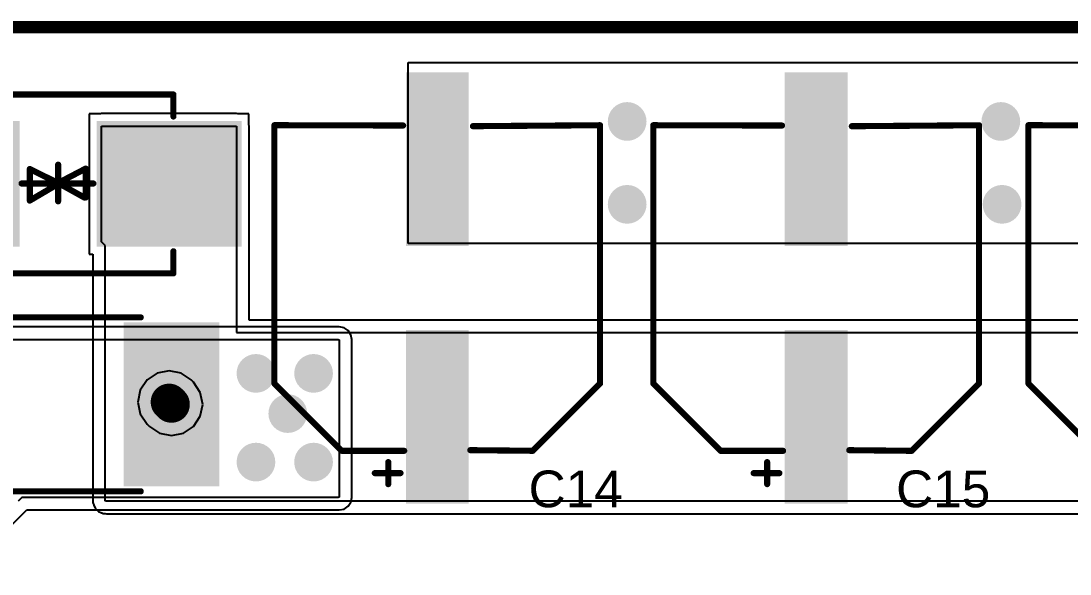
# Model space of a CAD drawing. Header units: inches. Extents: x -0.24 to 5.71, y -0.19 to 1.19.
# Drawn here: x 0.795 to 1.651, y 0.742 to 1.193 of the extents above; entities that cross this region are included whole.
import ezdxf

# ---------------------------------------------------------------- set-up
doc = ezdxf.new("R2010")
doc.units = ezdxf.units.IN
doc.header["$MEASUREMENT"] = 0
for name, color, linetype in [('Board Outline', 216, 'Continuous'), ('Bottom Layer', 5, 'Continuous'), ('Bottom Solder', 6, 'Continuous'), ('Top Layer', 1, 'Continuous'), ('Top Overlay', 2, 'Continuous'), ('Top Paste', 8, 'Continuous'), ('Top Solder', 216, 'Continuous'), ('Via Holes', 16, 'Continuous')]:
    doc.layers.add(name, color=color, linetype=linetype)
doc.styles.add('Arial', font='', dxfattribs={"height": 0.2})
doc.styles.get('Arial').set_extended_font_data('Arial')

# ---------------------------------------------------------------- blocks, each defined once
blk = doc.blocks.new('189RV0019_3')
at = {"layer": 'Top Layer'}
for points in [[(-0.17402, 0.02362), (-0.03622, 0.02362), (-0.03622, -0.02362), (-0.17402, -0.02362)], [(0.03622, 0.02362), (0.17402, 0.02362), (0.17402, -0.02362), (0.03622, -0.02362)]]:
    blk.add_hatch(color=1, dxfattribs=at).paths.add_polyline_path(points)
at = {"layer": 'Top Paste'}
for points in [[(-0.17402, 0.02362), (-0.03622, 0.02362), (-0.03622, -0.02362), (-0.17402, -0.02362)], [(0.03622, 0.02362), (0.17402, 0.02362), (0.17402, -0.02362), (0.03622, -0.02362)]]:
    blk.add_hatch(color=8, dxfattribs=at).paths.add_polyline_path(points)
at = {"layer": 'Top Solder'}
for points in [[(-0.17602, 0.02562), (-0.03422, 0.02562), (-0.03422, -0.02562), (-0.17602, -0.02562)], [(0.03422, 0.02562), (0.17602, 0.02562), (0.17602, -0.02562), (0.03422, -0.02562)]]:
    blk.add_hatch(color=216, dxfattribs=at).paths.add_polyline_path(points)
at = {"layer": 'Top Overlay'}
for points in [[(-0.07795, 0.13292, 0.005, 0.005, 0), (-0.13292, 0.07795, 0.005, 0.005, 0)], [(-0.07795, 0.13292, 0.005, 0.005, 0), (0.13292, 0.13292, 0.005, 0.005, 0)], [(0.13292, 0.13292, 0.005, 0.005, 0), (0.13266, 0.02786, 0.005, 0.005, 0)], [(-0.13292, 0.07795, 0.005, 0.005, 0), (-0.13292, 0.027, 0.005, 0.005, 0)], [(-0.15112, 0.051, 0.005, 0.005, 0), (-0.15112, 0.03, 0.005, 0.005, 0)], [(-0.16012, 0.04, 0.005, 0.005, 0), (-0.14212, 0.04, 0.005, 0.005, 0)], [(-0.13237, -0.027, 0.005, 0.005, 0), (-0.1329, -0.078, 0.005, 0.005, 0)], [(0.13211, -0.0291, 0.005, 0.005, 0), (0.1329, -0.1329, 0.005, 0.005, 0)], [(-0.1329, -0.078, 0.005, 0.005, 0), (-0.078, -0.1329, 0.005, 0.005, 0)], [(-0.078, -0.1329, 0.005, 0.005, 0), (0.1329, -0.1329, 0.005, 0.005, 0)]]:
    blk.add_lwpolyline(points, format="xyseb", dxfattribs=at)
for points in [[(-0.0792, 0.13292, 0.0025, 0.0025, 1), (-0.0767, 0.13292, 0.0025, 0.0025, 1)], [(-0.0792, 0.13292, 0.0025, 0.0025, 1), (-0.0767, 0.13292, 0.0025, 0.0025, 1)], [(0.13167, 0.13292, 0.0025, 0.0025, 1), (0.13417, 0.13292, 0.0025, 0.0025, 1)], [(0.13167, 0.13292, 0.0025, 0.0025, 1), (0.13417, 0.13292, 0.0025, 0.0025, 1)], [(-0.13417, 0.07795, 0.0025, 0.0025, 1), (-0.13167, 0.07795, 0.0025, 0.0025, 1)], [(-0.13417, 0.07795, 0.0025, 0.0025, 1), (-0.13167, 0.07795, 0.0025, 0.0025, 1)], [(-0.15237, 0.051, 0.0025, 0.0025, 1), (-0.14987, 0.051, 0.0025, 0.0025, 1)], [(-0.16137, 0.04, 0.0025, 0.0025, 1), (-0.15887, 0.04, 0.0025, 0.0025, 1)], [(-0.14337, 0.04, 0.0025, 0.0025, 1), (-0.14087, 0.04, 0.0025, 0.0025, 1)], [(-0.15237, 0.03, 0.0025, 0.0025, 1), (-0.14987, 0.03, 0.0025, 0.0025, 1)], [(-0.13417, 0.027, 0.0025, 0.0025, 1), (-0.13167, 0.027, 0.0025, 0.0025, 1)], [(0.13141, 0.02786, 0.0025, 0.0025, 1), (0.13391, 0.02786, 0.0025, 0.0025, 1)], [(-0.13362, -0.027, 0.0025, 0.0025, 1), (-0.13112, -0.027, 0.0025, 0.0025, 1)], [(0.13086, -0.0291, 0.0025, 0.0025, 1), (0.13336, -0.0291, 0.0025, 0.0025, 1)], [(-0.13415, -0.078, 0.0025, 0.0025, 1), (-0.13165, -0.078, 0.0025, 0.0025, 1)], [(-0.13415, -0.078, 0.0025, 0.0025, 1), (-0.13165, -0.078, 0.0025, 0.0025, 1)], [(-0.07925, -0.1329, 0.0025, 0.0025, 1), (-0.07675, -0.1329, 0.0025, 0.0025, 1)], [(-0.07925, -0.1329, 0.0025, 0.0025, 1), (-0.07675, -0.1329, 0.0025, 0.0025, 1)], [(0.13165, -0.1329, 0.0025, 0.0025, 1), (0.13415, -0.1329, 0.0025, 0.0025, 1)], [(0.13165, -0.1329, 0.0025, 0.0025, 1), (0.13415, -0.1329, 0.0025, 0.0025, 1)]]:
    blk.add_lwpolyline(points, format="xyseb", close=True, dxfattribs=at)
blk = doc.blocks.new('189RV0019_6')
at = {"layer": 'Top Layer'}
for points in [[(-0.17402, 0.02362), (-0.03622, 0.02362), (-0.03622, -0.02362), (-0.17402, -0.02362)], [(0.03622, 0.02362), (0.17402, 0.02362), (0.17402, -0.02362), (0.03622, -0.02362)]]:
    blk.add_hatch(color=1, dxfattribs=at).paths.add_polyline_path(points)
at = {"layer": 'Top Paste'}
for points in [[(-0.17402, 0.02362), (-0.03622, 0.02362), (-0.03622, -0.02362), (-0.17402, -0.02362)], [(0.03622, 0.02362), (0.17402, 0.02362), (0.17402, -0.02362), (0.03622, -0.02362)]]:
    blk.add_hatch(color=8, dxfattribs=at).paths.add_polyline_path(points)
at = {"layer": 'Top Solder'}
for points in [[(-0.17602, 0.02562), (-0.03422, 0.02562), (-0.03422, -0.02562), (-0.17602, -0.02562)], [(0.03422, 0.02562), (0.17602, 0.02562), (0.17602, -0.02562), (0.03422, -0.02562)]]:
    blk.add_hatch(color=216, dxfattribs=at).paths.add_polyline_path(points)
at = {"layer": 'Top Overlay'}
for points in [[(-0.07795, 0.13292, 0.005, 0.005, 0), (-0.13292, 0.07795, 0.005, 0.005, 0)], [(-0.07795, 0.13292, 0.005, 0.005, 0), (0.13292, 0.13292, 0.005, 0.005, 0)], [(0.13292, 0.13292, 0.005, 0.005, 0), (0.13266, 0.02786, 0.005, 0.005, 0)], [(-0.13292, 0.07795, 0.005, 0.005, 0), (-0.13292, 0.027, 0.005, 0.005, 0)], [(-0.15112, 0.051, 0.005, 0.005, 0), (-0.15112, 0.03, 0.005, 0.005, 0)], [(-0.16012, 0.04, 0.005, 0.005, 0), (-0.14212, 0.04, 0.005, 0.005, 0)], [(-0.13237, -0.027, 0.005, 0.005, 0), (-0.1329, -0.078, 0.005, 0.005, 0)], [(0.13211, -0.0291, 0.005, 0.005, 0), (0.1329, -0.1329, 0.005, 0.005, 0)], [(-0.1329, -0.078, 0.005, 0.005, 0), (-0.078, -0.1329, 0.005, 0.005, 0)], [(-0.078, -0.1329, 0.005, 0.005, 0), (0.1329, -0.1329, 0.005, 0.005, 0)]]:
    blk.add_lwpolyline(points, format="xyseb", dxfattribs=at)
for points in [[(-0.0792, 0.13292, 0.0025, 0.0025, 1), (-0.0767, 0.13292, 0.0025, 0.0025, 1)], [(-0.0792, 0.13292, 0.0025, 0.0025, 1), (-0.0767, 0.13292, 0.0025, 0.0025, 1)], [(0.13167, 0.13292, 0.0025, 0.0025, 1), (0.13417, 0.13292, 0.0025, 0.0025, 1)], [(0.13167, 0.13292, 0.0025, 0.0025, 1), (0.13417, 0.13292, 0.0025, 0.0025, 1)], [(-0.13417, 0.07795, 0.0025, 0.0025, 1), (-0.13167, 0.07795, 0.0025, 0.0025, 1)], [(-0.13417, 0.07795, 0.0025, 0.0025, 1), (-0.13167, 0.07795, 0.0025, 0.0025, 1)], [(-0.15237, 0.051, 0.0025, 0.0025, 1), (-0.14987, 0.051, 0.0025, 0.0025, 1)], [(-0.16137, 0.04, 0.0025, 0.0025, 1), (-0.15887, 0.04, 0.0025, 0.0025, 1)], [(-0.14337, 0.04, 0.0025, 0.0025, 1), (-0.14087, 0.04, 0.0025, 0.0025, 1)], [(-0.15237, 0.03, 0.0025, 0.0025, 1), (-0.14987, 0.03, 0.0025, 0.0025, 1)], [(-0.13417, 0.027, 0.0025, 0.0025, 1), (-0.13167, 0.027, 0.0025, 0.0025, 1)], [(0.13141, 0.02786, 0.0025, 0.0025, 1), (0.13391, 0.02786, 0.0025, 0.0025, 1)], [(-0.13362, -0.027, 0.0025, 0.0025, 1), (-0.13112, -0.027, 0.0025, 0.0025, 1)], [(0.13086, -0.0291, 0.0025, 0.0025, 1), (0.13336, -0.0291, 0.0025, 0.0025, 1)], [(-0.13415, -0.078, 0.0025, 0.0025, 1), (-0.13165, -0.078, 0.0025, 0.0025, 1)], [(-0.13415, -0.078, 0.0025, 0.0025, 1), (-0.13165, -0.078, 0.0025, 0.0025, 1)], [(-0.07925, -0.1329, 0.0025, 0.0025, 1), (-0.07675, -0.1329, 0.0025, 0.0025, 1)], [(-0.07925, -0.1329, 0.0025, 0.0025, 1), (-0.07675, -0.1329, 0.0025, 0.0025, 1)], [(0.13165, -0.1329, 0.0025, 0.0025, 1), (0.13415, -0.1329, 0.0025, 0.0025, 1)], [(0.13165, -0.1329, 0.0025, 0.0025, 1), (0.13415, -0.1329, 0.0025, 0.0025, 1)]]:
    blk.add_lwpolyline(points, format="xyseb", close=True, dxfattribs=at)
blk = doc.blocks.new('189RV0019_7')
at = {"layer": 'Top Layer'}
for points in [[(-0.17402, 0.02362), (-0.03622, 0.02362), (-0.03622, -0.02362), (-0.17402, -0.02362)], [(0.03622, 0.02362), (0.17402, 0.02362), (0.17402, -0.02362), (0.03622, -0.02362)]]:
    blk.add_hatch(color=1, dxfattribs=at).paths.add_polyline_path(points)
at = {"layer": 'Top Paste'}
for points in [[(-0.17402, 0.02362), (-0.03622, 0.02362), (-0.03622, -0.02362), (-0.17402, -0.02362)], [(0.03622, 0.02362), (0.17402, 0.02362), (0.17402, -0.02362), (0.03622, -0.02362)]]:
    blk.add_hatch(color=8, dxfattribs=at).paths.add_polyline_path(points)
at = {"layer": 'Top Solder'}
for points in [[(-0.17602, 0.02562), (-0.03422, 0.02562), (-0.03422, -0.02562), (-0.17602, -0.02562)], [(0.03422, 0.02562), (0.17602, 0.02562), (0.17602, -0.02562), (0.03422, -0.02562)]]:
    blk.add_hatch(color=216, dxfattribs=at).paths.add_polyline_path(points)
at = {"layer": 'Top Overlay'}
for points in [[(-0.07795, 0.13292, 0.005, 0.005, 0), (-0.13292, 0.07795, 0.005, 0.005, 0)], [(-0.07795, 0.13292, 0.005, 0.005, 0), (0.13292, 0.13292, 0.005, 0.005, 0)], [(0.13292, 0.13292, 0.005, 0.005, 0), (0.13266, 0.02786, 0.005, 0.005, 0)], [(-0.13292, 0.07795, 0.005, 0.005, 0), (-0.13292, 0.027, 0.005, 0.005, 0)], [(-0.15112, 0.051, 0.005, 0.005, 0), (-0.15112, 0.03, 0.005, 0.005, 0)], [(-0.16012, 0.04, 0.005, 0.005, 0), (-0.14212, 0.04, 0.005, 0.005, 0)], [(-0.13237, -0.027, 0.005, 0.005, 0), (-0.1329, -0.078, 0.005, 0.005, 0)], [(0.13211, -0.0291, 0.005, 0.005, 0), (0.1329, -0.1329, 0.005, 0.005, 0)], [(-0.1329, -0.078, 0.005, 0.005, 0), (-0.078, -0.1329, 0.005, 0.005, 0)], [(-0.078, -0.1329, 0.005, 0.005, 0), (0.1329, -0.1329, 0.005, 0.005, 0)]]:
    blk.add_lwpolyline(points, format="xyseb", dxfattribs=at)
for points in [[(-0.0792, 0.13292, 0.0025, 0.0025, 1), (-0.0767, 0.13292, 0.0025, 0.0025, 1)], [(-0.0792, 0.13292, 0.0025, 0.0025, 1), (-0.0767, 0.13292, 0.0025, 0.0025, 1)], [(0.13167, 0.13292, 0.0025, 0.0025, 1), (0.13417, 0.13292, 0.0025, 0.0025, 1)], [(0.13167, 0.13292, 0.0025, 0.0025, 1), (0.13417, 0.13292, 0.0025, 0.0025, 1)], [(-0.13417, 0.07795, 0.0025, 0.0025, 1), (-0.13167, 0.07795, 0.0025, 0.0025, 1)], [(-0.13417, 0.07795, 0.0025, 0.0025, 1), (-0.13167, 0.07795, 0.0025, 0.0025, 1)], [(-0.15237, 0.051, 0.0025, 0.0025, 1), (-0.14987, 0.051, 0.0025, 0.0025, 1)], [(-0.16137, 0.04, 0.0025, 0.0025, 1), (-0.15887, 0.04, 0.0025, 0.0025, 1)], [(-0.14337, 0.04, 0.0025, 0.0025, 1), (-0.14087, 0.04, 0.0025, 0.0025, 1)], [(-0.15237, 0.03, 0.0025, 0.0025, 1), (-0.14987, 0.03, 0.0025, 0.0025, 1)], [(-0.13417, 0.027, 0.0025, 0.0025, 1), (-0.13167, 0.027, 0.0025, 0.0025, 1)], [(0.13141, 0.02786, 0.0025, 0.0025, 1), (0.13391, 0.02786, 0.0025, 0.0025, 1)], [(-0.13362, -0.027, 0.0025, 0.0025, 1), (-0.13112, -0.027, 0.0025, 0.0025, 1)], [(0.13086, -0.0291, 0.0025, 0.0025, 1), (0.13336, -0.0291, 0.0025, 0.0025, 1)], [(-0.13415, -0.078, 0.0025, 0.0025, 1), (-0.13165, -0.078, 0.0025, 0.0025, 1)], [(-0.13415, -0.078, 0.0025, 0.0025, 1), (-0.13165, -0.078, 0.0025, 0.0025, 1)], [(-0.07925, -0.1329, 0.0025, 0.0025, 1), (-0.07675, -0.1329, 0.0025, 0.0025, 1)], [(-0.07925, -0.1329, 0.0025, 0.0025, 1), (-0.07675, -0.1329, 0.0025, 0.0025, 1)], [(0.13165, -0.1329, 0.0025, 0.0025, 1), (0.13415, -0.1329, 0.0025, 0.0025, 1)], [(0.13165, -0.1329, 0.0025, 0.0025, 1), (0.13415, -0.1329, 0.0025, 0.0025, 1)]]:
    blk.add_lwpolyline(points, format="xyseb", close=True, dxfattribs=at)
blk = doc.blocks.new('F____1812__53')
at = {"layer": 'Top Layer'}
for points in [[(-0.13307, 0.06299), (-0.06299, 0.06299), (-0.06299, -0.06299), (-0.13307, -0.06299)], [(0.06299, 0.06299), (0.13307, 0.06299), (0.13307, -0.06299), (0.06299, -0.06299)]]:
    blk.add_hatch(color=1, dxfattribs=at).paths.add_polyline_path(points)
at = {"layer": 'Top Paste'}
for points in [[(-0.13307, 0.06299), (-0.06299, 0.06299), (-0.06299, -0.06299), (-0.13307, -0.06299)], [(0.06299, 0.06299), (0.13307, 0.06299), (0.13307, -0.06299), (0.06299, -0.06299)]]:
    blk.add_hatch(color=8, dxfattribs=at).paths.add_polyline_path(points)
at = {"layer": 'Top Solder'}
for points in [[(-0.13707, 0.06699), (-0.05899, 0.06699), (-0.05899, -0.06699), (-0.13707, -0.06699)], [(0.05899, 0.06699), (0.13707, 0.06699), (0.13707, -0.06699), (0.05899, -0.06699)]]:
    blk.add_hatch(color=216, dxfattribs=at).paths.add_polyline_path(points)
at = {"layer": 'Top Overlay'}
for points in [[(-0.069, 0.071, 0.005, 0.005, 0), (0.073, 0.071, 0.005, 0.005, 0)], [(-0.069, -0.071, 0.005, 0.005, 0), (0.073, -0.071, 0.005, 0.005, 0)]]:
    blk.add_lwpolyline(points, format="xyseb", dxfattribs=at)
for points in [[(-0.07025, 0.071, 0.0025, 0.0025, 1), (-0.06775, 0.071, 0.0025, 0.0025, 1)], [(0.07175, 0.071, 0.0025, 0.0025, 1), (0.07425, 0.071, 0.0025, 0.0025, 1)], [(-0.07025, -0.071, 0.0025, 0.0025, 1), (-0.06775, -0.071, 0.0025, 0.0025, 1)], [(0.07175, -0.071, 0.0025, 0.0025, 1), (0.07425, -0.071, 0.0025, 0.0025, 1)]]:
    blk.add_lwpolyline(points, format="xyseb", close=True, dxfattribs=at)
blk = doc.blocks.new('SMB_B__D___________54')
at = {"layer": 'Top Layer'}
for points in [[(-0.14567, -0.04724), (-0.14567, 0.04724), (-0.03543, 0.04724), (-0.03543, -0.04724)], [(0.03543, -0.04724), (0.03543, 0.04724), (0.14567, 0.04724), (0.14567, -0.04724)]]:
    blk.add_hatch(color=1, dxfattribs=at).paths.add_polyline_path(points)
at = {"layer": 'Top Paste'}
for points in [[(-0.14567, -0.04724), (-0.14567, 0.04724), (-0.03543, 0.04724), (-0.03543, -0.04724)], [(0.03543, -0.04724), (0.03543, 0.04724), (0.14567, 0.04724), (0.14567, -0.04724)]]:
    blk.add_hatch(color=8, dxfattribs=at).paths.add_polyline_path(points)
at = {"layer": 'Top Solder'}
for points in [[(-0.14967, -0.05124), (-0.14967, 0.05124), (-0.03143, 0.05124), (-0.03143, -0.05124)], [(0.03143, -0.05124), (0.03143, 0.05124), (0.14967, 0.05124), (0.14967, -0.05124)]]:
    blk.add_hatch(color=216, dxfattribs=at).paths.add_polyline_path(points)
at = {"layer": 'Top Overlay'}
for points in [[(-0.087, 0.073, 0.005, 0.005, 0), (0.094, 0.073, 0.005, 0.005, 0)], [(-0.087, 0.055, 0.005, 0.005, 0), (-0.087, 0.073, 0.005, 0.005, 0)], [(0.0941, 0.055, 0.005, 0.005, 0), (0.0941, 0.073, 0.005, 0.005, 0)], [(0, 0.00075, 0.005, 0.005, 0), (0, 0.01575, 0.005, 0.005, 0)], [(-0.02315, 0.01213, 0.005, 0.005, 0), (0, 0.00075, 0.005, 0.005, 0)], [(-0.02315, -0.01364, 0.005, 0.005, 0), (-0.02315, 0.01213, 0.005, 0.005, 0)], [(0, 0.00075, 0.005, 0.005, 0), (0.02252, 0.01252, 0.005, 0.005, 0)], [(0.02252, -0.0111, 0.005, 0.005, 0), (0.02252, 0.01252, 0.005, 0.005, 0)], [(-0.02984, 0.00032, 0.005, 0.005, 0), (0.02882, 0.00032, 0.005, 0.005, 0)], [(-0.02315, -0.01364, 0.005, 0.005, 0), (0.00065, 0.00038, 0.005, 0.005, 0)], [(0, -0.01425, 0.005, 0.005, 0), (0, 0.00075, 0.005, 0.005, 0)], [(0.00065, 0.00038, 0.005, 0.005, 0), (0.02134, -0.0111, 0.005, 0.005, 0)], [(-0.087, -0.073, 0.005, 0.005, 0), (-0.087, -0.055, 0.005, 0.005, 0)], [(0.0941, -0.073, 0.005, 0.005, 0), (0.0941, -0.055, 0.005, 0.005, 0)], [(-0.087, -0.073, 0.005, 0.005, 0), (0.094, -0.073, 0.005, 0.005, 0)]]:
    blk.add_lwpolyline(points, format="xyseb", dxfattribs=at)
for points in [[(-0.08825, 0.073, 0.0025, 0.0025, 1), (-0.08575, 0.073, 0.0025, 0.0025, 1)], [(-0.08825, 0.073, 0.0025, 0.0025, 1), (-0.08575, 0.073, 0.0025, 0.0025, 1)], [(0.09275, 0.073, 0.0025, 0.0025, 1), (0.09525, 0.073, 0.0025, 0.0025, 1)], [(0.09285, 0.073, 0.0025, 0.0025, 1), (0.09535, 0.073, 0.0025, 0.0025, 1)], [(-0.08825, 0.055, 0.0025, 0.0025, 1), (-0.08575, 0.055, 0.0025, 0.0025, 1)], [(0.09285, 0.055, 0.0025, 0.0025, 1), (0.09535, 0.055, 0.0025, 0.0025, 1)], [(-0.00125, 0.01575, 0.0025, 0.0025, 1), (0.00125, 0.01575, 0.0025, 0.0025, 1)], [(-0.0244, 0.01213, 0.0025, 0.0025, 1), (-0.0219, 0.01213, 0.0025, 0.0025, 1)], [(-0.0244, 0.01213, 0.0025, 0.0025, 1), (-0.0219, 0.01213, 0.0025, 0.0025, 1)], [(0.02127, 0.01252, 0.0025, 0.0025, 1), (0.02377, 0.01252, 0.0025, 0.0025, 1)], [(0.02127, 0.01252, 0.0025, 0.0025, 1), (0.02377, 0.01252, 0.0025, 0.0025, 1)], [(-0.03109, 0.00032, 0.0025, 0.0025, 1), (-0.02859, 0.00032, 0.0025, 0.0025, 1)], [(-0.00125, 0.00075, 0.0025, 0.0025, 1), (0.00125, 0.00075, 0.0025, 0.0025, 1)], [(-0.00125, 0.00075, 0.0025, 0.0025, 1), (0.00125, 0.00075, 0.0025, 0.0025, 1)], [(-0.00125, 0.00075, 0.0025, 0.0025, 1), (0.00125, 0.00075, 0.0025, 0.0025, 1)], [(-0.00125, 0.00075, 0.0025, 0.0025, 1), (0.00125, 0.00075, 0.0025, 0.0025, 1)], [(-0.0006, 0.00038, 0.0025, 0.0025, 1), (0.0019, 0.00038, 0.0025, 0.0025, 1)], [(-0.0006, 0.00038, 0.0025, 0.0025, 1), (0.0019, 0.00038, 0.0025, 0.0025, 1)], [(0.02757, 0.00032, 0.0025, 0.0025, 1), (0.03007, 0.00032, 0.0025, 0.0025, 1)], [(-0.0244, -0.01364, 0.0025, 0.0025, 1), (-0.0219, -0.01364, 0.0025, 0.0025, 1)], [(-0.0244, -0.01364, 0.0025, 0.0025, 1), (-0.0219, -0.01364, 0.0025, 0.0025, 1)], [(-0.00125, -0.01425, 0.0025, 0.0025, 1), (0.00125, -0.01425, 0.0025, 0.0025, 1)], [(0.02009, -0.0111, 0.0025, 0.0025, 1), (0.02259, -0.0111, 0.0025, 0.0025, 1)], [(0.02127, -0.0111, 0.0025, 0.0025, 1), (0.02377, -0.0111, 0.0025, 0.0025, 1)], [(-0.08825, -0.055, 0.0025, 0.0025, 1), (-0.08575, -0.055, 0.0025, 0.0025, 1)], [(0.09285, -0.055, 0.0025, 0.0025, 1), (0.09535, -0.055, 0.0025, 0.0025, 1)], [(-0.08825, -0.073, 0.0025, 0.0025, 1), (-0.08575, -0.073, 0.0025, 0.0025, 1)], [(-0.08825, -0.073, 0.0025, 0.0025, 1), (-0.08575, -0.073, 0.0025, 0.0025, 1)], [(0.09275, -0.073, 0.0025, 0.0025, 1), (0.09525, -0.073, 0.0025, 0.0025, 1)], [(0.09285, -0.073, 0.0025, 0.0025, 1), (0.09535, -0.073, 0.0025, 0.0025, 1)]]:
    blk.add_lwpolyline(points, format="xyseb", close=True, dxfattribs=at)

msp = doc.modelspace()

# ---------------------------------------------------------------- hatches: boundary and pattern name
at = {"layer": 'Bottom Layer'}
h = msp.add_hatch(color=5, dxfattribs=at)
edge = h.paths.add_edge_path()
edge.add_arc((1.29, 1.11098), 0.01181, 0, 360)
h = msp.add_hatch(color=5, dxfattribs=at)
edge = h.paths.add_edge_path()
edge.add_arc((1.595, 1.11098), 0.01181, 0, 360)
h = msp.add_hatch(color=5, dxfattribs=at)
edge = h.paths.add_edge_path()
edge.add_arc((1.29, 1.04331), 0.01181, 0, 360)
h = msp.add_hatch(color=5, dxfattribs=at)
edge = h.paths.add_edge_path()
edge.add_arc((1.596, 1.04331), 0.01181, 0, 360)
h = msp.add_hatch(color=5, dxfattribs=at)
edge = h.paths.add_edge_path()
edge.add_arc((0.987, 0.9053), 0.01181, 0, 360)
h = msp.add_hatch(color=5, dxfattribs=at)
edge = h.paths.add_edge_path()
edge.add_arc((1.03405, 0.9053), 0.01181, 0, 360)
h = msp.add_hatch(color=5, dxfattribs=at)
edge = h.paths.add_edge_path()
edge.add_arc((1.013, 0.8725), 0.01181, 0, 360)
h = msp.add_hatch(color=5, dxfattribs=at)
edge = h.paths.add_edge_path()
edge.add_arc((0.987, 0.83288), 0.01181, 0, 360)
h = msp.add_hatch(color=5, dxfattribs=at)
edge = h.paths.add_edge_path()
edge.add_arc((1.03404, 0.83288), 0.01181, 0, 360)
at = {"layer": 'Bottom Solder'}
h = msp.add_hatch(color=6, dxfattribs=at)
edge = h.paths.add_edge_path()
edge.add_arc((1.29, 1.11098), 0.01581, 0, 360)
h = msp.add_hatch(color=6, dxfattribs=at)
edge = h.paths.add_edge_path()
edge.add_arc((1.595, 1.11098), 0.01581, 0, 360)
h = msp.add_hatch(color=6, dxfattribs=at)
edge = h.paths.add_edge_path()
edge.add_arc((1.29, 1.04331), 0.01581, 0, 360)
h = msp.add_hatch(color=6, dxfattribs=at)
edge = h.paths.add_edge_path()
edge.add_arc((1.596, 1.04331), 0.01581, 0, 360)
h = msp.add_hatch(color=6, dxfattribs=at)
edge = h.paths.add_edge_path()
edge.add_arc((0.987, 0.9053), 0.01581, 0, 360)
h = msp.add_hatch(color=6, dxfattribs=at)
edge = h.paths.add_edge_path()
edge.add_arc((1.03405, 0.9053), 0.01581, 0, 360)
h = msp.add_hatch(color=6, dxfattribs=at)
edge = h.paths.add_edge_path()
edge.add_arc((1.013, 0.8725), 0.01581, 0, 360)
h = msp.add_hatch(color=6, dxfattribs=at)
edge = h.paths.add_edge_path()
edge.add_arc((0.987, 0.83288), 0.01581, 0, 360)
h = msp.add_hatch(color=6, dxfattribs=at)
edge = h.paths.add_edge_path()
edge.add_arc((1.03404, 0.83288), 0.01581, 0, 360)
at = {"layer": 'Top Layer'}
h = msp.add_hatch(color=1, dxfattribs=at)
edge = h.paths.add_edge_path()
edge.add_arc((1.29, 1.11098), 0.01181, 0, 360)
h = msp.add_hatch(color=1, dxfattribs=at)
edge = h.paths.add_edge_path()
edge.add_arc((1.595, 1.11098), 0.01181, 0, 360)
h = msp.add_hatch(color=1, dxfattribs=at)
edge = h.paths.add_edge_path()
edge.add_arc((1.29, 1.04331), 0.01181, 0, 360)
h = msp.add_hatch(color=1, dxfattribs=at)
edge = h.paths.add_edge_path()
edge.add_arc((1.596, 1.04331), 0.01181, 0, 360)
h = msp.add_hatch(color=1, dxfattribs=at)
edge = h.paths.add_edge_path()
edge.add_arc((0.987, 0.9053), 0.01181, 0, 360)
h = msp.add_hatch(color=1, dxfattribs=at)
edge = h.paths.add_edge_path()
edge.add_arc((1.03405, 0.9053), 0.01181, 0, 360)
h = msp.add_hatch(color=1, dxfattribs=at)
edge = h.paths.add_edge_path()
edge.add_arc((1.013, 0.8725), 0.01181, 0, 360)
h = msp.add_hatch(color=1, dxfattribs=at)
edge = h.paths.add_edge_path()
edge.add_arc((0.987, 0.83288), 0.01181, 0, 360)
h = msp.add_hatch(color=1, dxfattribs=at)
edge = h.paths.add_edge_path()
edge.add_arc((1.03404, 0.83288), 0.01181, 0, 360)
at = {"layer": 'Top Solder'}
h = msp.add_hatch(color=216, dxfattribs=at)
edge = h.paths.add_edge_path()
edge.add_arc((1.29, 1.11098), 0.01581, 0, 360)
h = msp.add_hatch(color=216, dxfattribs=at)
edge = h.paths.add_edge_path()
edge.add_arc((1.595, 1.11098), 0.01581, 0, 360)
h = msp.add_hatch(color=216, dxfattribs=at)
edge = h.paths.add_edge_path()
edge.add_arc((1.29, 1.04331), 0.01581, 0, 360)
h = msp.add_hatch(color=216, dxfattribs=at)
edge = h.paths.add_edge_path()
edge.add_arc((1.596, 1.04331), 0.01581, 0, 360)
h = msp.add_hatch(color=216, dxfattribs=at)
edge = h.paths.add_edge_path()
edge.add_arc((0.987, 0.9053), 0.01581, 0, 360)
h = msp.add_hatch(color=216, dxfattribs=at)
edge = h.paths.add_edge_path()
edge.add_arc((1.03405, 0.9053), 0.01581, 0, 360)
h = msp.add_hatch(color=216, dxfattribs=at)
edge = h.paths.add_edge_path()
edge.add_arc((1.013, 0.8725), 0.01581, 0, 360)
h = msp.add_hatch(color=216, dxfattribs=at)
edge = h.paths.add_edge_path()
edge.add_arc((0.987, 0.83288), 0.01581, 0, 360)
h = msp.add_hatch(color=216, dxfattribs=at)
edge = h.paths.add_edge_path()
edge.add_arc((1.03404, 0.83288), 0.01581, 0, 360)
at = {"layer": 'Via Holes'}
h = msp.add_hatch(color=7, dxfattribs=at)
edge = h.paths.add_edge_path()
edge.add_arc((1.29, 1.11098), 0.00591, 0, 360)
h = msp.add_hatch(color=7, dxfattribs=at)
edge = h.paths.add_edge_path()
edge.add_arc((1.595, 1.11098), 0.00591, 0, 360)
h = msp.add_hatch(color=7, dxfattribs=at)
edge = h.paths.add_edge_path()
edge.add_arc((1.29, 1.04331), 0.00591, 0, 360)
h = msp.add_hatch(color=7, dxfattribs=at)
edge = h.paths.add_edge_path()
edge.add_arc((1.596, 1.04331), 0.00591, 0, 360)
h = msp.add_hatch(color=7, dxfattribs=at)
edge = h.paths.add_edge_path()
edge.add_arc((0.987, 0.9053), 0.00591, 0, 360)
h = msp.add_hatch(color=7, dxfattribs=at)
edge = h.paths.add_edge_path()
edge.add_arc((1.03405, 0.9053), 0.00591, 0, 360)
h = msp.add_hatch(color=7, dxfattribs=at)
edge = h.paths.add_edge_path()
edge.add_arc((1.013, 0.8725), 0.00591, 0, 360)
h = msp.add_hatch(color=7, dxfattribs=at)
edge = h.paths.add_edge_path()
edge.add_arc((0.987, 0.83288), 0.00591, 0, 360)
h = msp.add_hatch(color=7, dxfattribs=at)
edge = h.paths.add_edge_path()
edge.add_arc((1.03404, 0.83288), 0.00591, 0, 360)

# ---------------------------------------------------------------- linework, layer by layer
at = {"layer": 'Board Outline'}
for points in [[(0.00026, 1.188, 0.01, 0.01, 0), (5.709, 1.188, 0.01, 0.01, 0)], [(0.00026, 1.188, 0.008, 0.008, 0), (5.709, 1.188, 0.008, 0.008, 0)]]:
    msp.add_lwpolyline(points, format="xyseb", dxfattribs=at)
at = {"layer": 'Bottom Layer'}
for p, q in [((0.00026, 1.188), (5.42971, 1.188)), ((1.055, 0.9432), (0.774, 0.9432)), ((1.0589, 0.94242), (1.055, 0.9432)), ((1.06221, 0.94021), (1.0589, 0.94242)), ((1.06442, 0.9369), (1.06221, 0.94021)), ((1.0652, 0.933), (1.06442, 0.9369)), ((0.775, 0.933), (1.054, 0.933)), ((1.054, 0.933), (1.05483, 0.93283)), ((1.05483, 0.93283), (1.055, 0.932)), ((1.055, 0.932), (1.055, 0.805)), ((1.0652, 0.804), (1.0652, 0.933)), ((1.055, 0.805), (1.05483, 0.80417)), ((0.7958, 0.804), (0.79282, 0.80101)), ((1.054, 0.804), (0.7958, 0.804)), ((1.05483, 0.80417), (1.054, 0.804)), ((1.0589, 0.79458), (1.06221, 0.79679)), ((1.06221, 0.79679), (1.06442, 0.8001)), ((1.06442, 0.8001), (1.0652, 0.804)), ((0.72728, 0.72105), (0.80003, 0.7938)), ((0.80003, 0.7938), (1.055, 0.7938)), ((1.055, 0.7938), (1.0589, 0.79458))]:
    msp.add_line(p, q, dxfattribs=at)
at = {"layer": 'Top Layer'}
for p, q in [((0.00026, 1.188), (5.42971, 1.188)), ((1.11138, 1.159), (1.11151, 1.15913)), ((1.11138, 1.01122), (1.11138, 1.159)), ((1.11151, 1.15913), (2.41079, 1.15913)), ((0.86, 1.11724), (0.85098, 1.11724)), ((0.85098, 1.11724), (0.85098, 1.10823)), ((0.86098, 1.11744), (0.86, 1.11724)), ((0.97122, 1.11744), (0.86098, 1.11744)), ((0.97221, 1.11724), (0.97122, 1.11744)), ((0.98122, 1.11724), (0.97221, 1.11724)), ((0.98122, 1.10823), (0.98122, 1.11724)), ((0.85098, 1.10823), (0.85079, 1.10724)), ((0.85079, 1.10724), (0.85079, 1.01276)), ((0.86098, 1.01276), (0.86098, 1.10724)), ((0.86098, 1.10724), (0.97122, 1.10724)), ((0.97122, 1.10724), (0.97122, 1.10624)), ((0.97122, 1.10624), (0.97122, 0.94886)), ((0.98142, 1.10724), (0.98122, 1.10823)), ((0.98142, 0.94886), (0.98142, 1.10724)), ((0.85079, 1.01276), (0.85098, 1.01177)), ((0.85098, 1.01177), (0.85098, 1.00276)), ((0.864, 1.00974), (0.86098, 1.01276)), ((1.76605, 1.01122), (1.11138, 1.01122)), ((0.85098, 1.00276), (0.8538, 1.00276)), ((0.8538, 1.00276), (0.8538, 0.80187)), ((0.864, 1.00276), (0.864, 1.00974)), ((0.864, 0.80187), (0.864, 1.00276)), ((0.97122, 0.94886), (0.97122, 0.93866)), ((2.41013, 0.94886), (0.98142, 0.94886)), ((0.97122, 0.93866), (2.4115, 0.93866)), ((0.89808, 0.89995), (0.89255, 0.89168)), ((0.90635, 0.90548), (0.89808, 0.89995)), ((0.9161, 0.90742), (0.90635, 0.90548)), ((0.92586, 0.90548), (0.9161, 0.90742)), ((0.93413, 0.89995), (0.92586, 0.90548)), ((0.93606, 0.89802), (0.93413, 0.89995)), ((0.89255, 0.89168), (0.89061, 0.88193)), ((0.94158, 0.88975), (0.93606, 0.89802)), ((0.94352, 0.88), (0.94158, 0.88975)), ((0.89061, 0.88193), (0.89255, 0.87217)), ((0.94158, 0.87025), (0.94352, 0.88)), ((0.89255, 0.87217), (0.89808, 0.86391)), ((0.93606, 0.86198), (0.94158, 0.87025)), ((0.89808, 0.86391), (0.90001, 0.86198)), ((0.90001, 0.86198), (0.90828, 0.85645)), ((0.90828, 0.85645), (0.91803, 0.85451)), ((0.91803, 0.85451), (0.92779, 0.85645)), ((0.92779, 0.85645), (0.93606, 0.86198)), ((0.8538, 0.80187), (0.854, 0.80089)), ((0.854, 0.80089), (0.854, 0.79988)), ((0.854, 0.79988), (0.85417, 0.79904)), ((0.85417, 0.79904), (0.85455, 0.79812)), ((0.85455, 0.79812), (0.85458, 0.79797)), ((0.85458, 0.79797), (0.85466, 0.79784)), ((0.85466, 0.79784), (0.85569, 0.79537)), ((0.86417, 0.80103), (0.864, 0.80187)), ((0.865, 0.80087), (0.86417, 0.80103)), ((2.4115, 0.80087), (0.865, 0.80087)), ((0.85569, 0.79537), (0.8585, 0.79256)), ((0.8585, 0.79256), (0.86098, 0.79153)), ((0.86098, 0.79153), (0.8611, 0.79145)), ((0.8611, 0.79145), (0.86125, 0.79142)), ((0.86125, 0.79142), (0.86218, 0.79103)), ((0.86218, 0.79103), (0.86301, 0.79087)), ((0.86301, 0.79087), (0.86402, 0.79087)), ((0.86402, 0.79087), (0.865, 0.79067)), ((0.865, 0.79067), (2.73161, 0.79067))]:
    msp.add_line(p, q, dxfattribs=at)
msp.add_lwpolyline([(0.9161, 0.88193, 0.03, 0.03, 0), (0.91803, 0.88, 0.03, 0.03, 0)], format="xyseb", dxfattribs=at)
for points in [[(0.9086, 0.88193, 0.015, 0.015, 1), (0.9236, 0.88193, 0.015, 0.015, 1)], [(0.91053, 0.88, 0.015, 0.015, 1), (0.92553, 0.88, 0.015, 0.015, 1)]]:
    msp.add_lwpolyline(points, format="xyseb", close=True, dxfattribs=at)

# ---------------------------------------------------------------- block references
at = {"rotation": 90}
for name, p in [('189RV0019_7', (1.135, 0.975)), ('189RV0019_6', (1.44427, 0.97498)), ('189RV0019_3', (1.75043, 0.975))]:
    msp.add_blockref(name, p, dxfattribs=at)
for name, p in [('SMB_B__D___________54', (0.82555, 1.06)), ('F____1812__53', (0.82, 0.88))]:
    msp.add_blockref(name, p)

# ---------------------------------------------------------------- texts
at = {"layer": 'Top Overlay', "style": 'Arial'}
for s, p in [('C14', (1.20951, 0.796)), ('C15', (1.50951, 0.796))]:
    msp.add_text(s, height=0.03, dxfattribs=at).set_placement(p)

doc.saveas('drawing.dxf')
